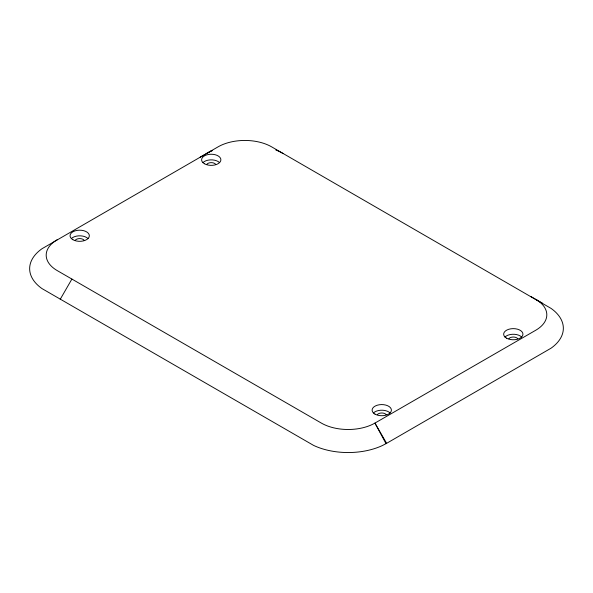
<?xml version="1.0" encoding="UTF-8"?>
<svg xmlns="http://www.w3.org/2000/svg" width="593" height="593" viewBox="0 0 593 593"><rect width="100%" height="100%" fill="white"/><g stroke="black" fill="none" stroke-linecap="round" stroke-linejoin="round"><path stroke-width="0.89" d="M60.219 299.317L71.901 279.066M200.204 157.189L211.879 150.437M386.621 443.327L550.993 348.232A54.43 31.429 0 0 0 550.993 308.36L271.653 146.864A37.893 21.882 0 0 0 218.061 146.864L42.007 248.726A54.43 31.429 0 0 0 42.007 288.598L313.615 445.41A54.43 31.429 0 0 0 382.67 445.41L386.621 443.327L374.939 423.083A37.893 21.882 0 0 1 321.347 423.083L57.284 270.63A37.893 21.882 0 0 1 57.284 239.691M206.668 153.461L210.33 151.549A54.43 31.429 0 0 1 212.435 150.6M283.046 153.461L279.392 151.549A54.43 31.429 0 0 0 275.834 149.999M531.039 296.619L542.714 303.379M386.028 443.653L374.939 423.083L535.716 330.264A37.893 21.882 0 0 0 535.716 299.324M75.244 240.313A4.826 2.787 0 0 1 79.699 238.594A4.826 2.787 0 0 1 84.154 240.313M206.787 164.365A4.826 2.787 0 0 1 211.241 162.645A4.826 2.787 0 0 1 215.696 164.365M377.304 414.707A4.826 2.787 0 0 1 381.759 412.987A4.826 2.787 0 0 1 386.213 414.707M508.846 338.759A4.826 2.787 0 0 1 513.301 337.039A4.826 2.787 0 0 1 517.763 338.759M71.345 238.594A9.644 5.567 0 0 1 88.053 238.594M202.888 162.645A9.644 5.567 0 0 1 219.595 162.645M504.947 337.039A9.644 5.567 0 0 1 521.655 337.039M373.405 412.987A9.644 5.567 0 0 1 390.112 412.987M72.872 239.691A9.644 5.567 0 0 0 89.017 237.193A9.644 5.567 0 0 0 77.201 230.373A9.644 5.567 0 0 0 72.872 239.691M204.422 163.742A9.644 5.567 0 0 0 220.559 161.244A9.644 5.567 0 0 0 208.743 154.425A9.644 5.567 0 0 0 204.422 163.742M506.481 338.136A9.644 5.567 0 0 0 522.618 335.638A9.644 5.567 0 0 0 510.81 328.819A9.644 5.567 0 0 0 506.481 338.136M374.939 414.084A9.644 5.567 0 0 0 391.076 411.586A9.644 5.567 0 0 0 379.261 404.767A9.644 5.567 0 0 0 374.939 414.084"/></g></svg>
